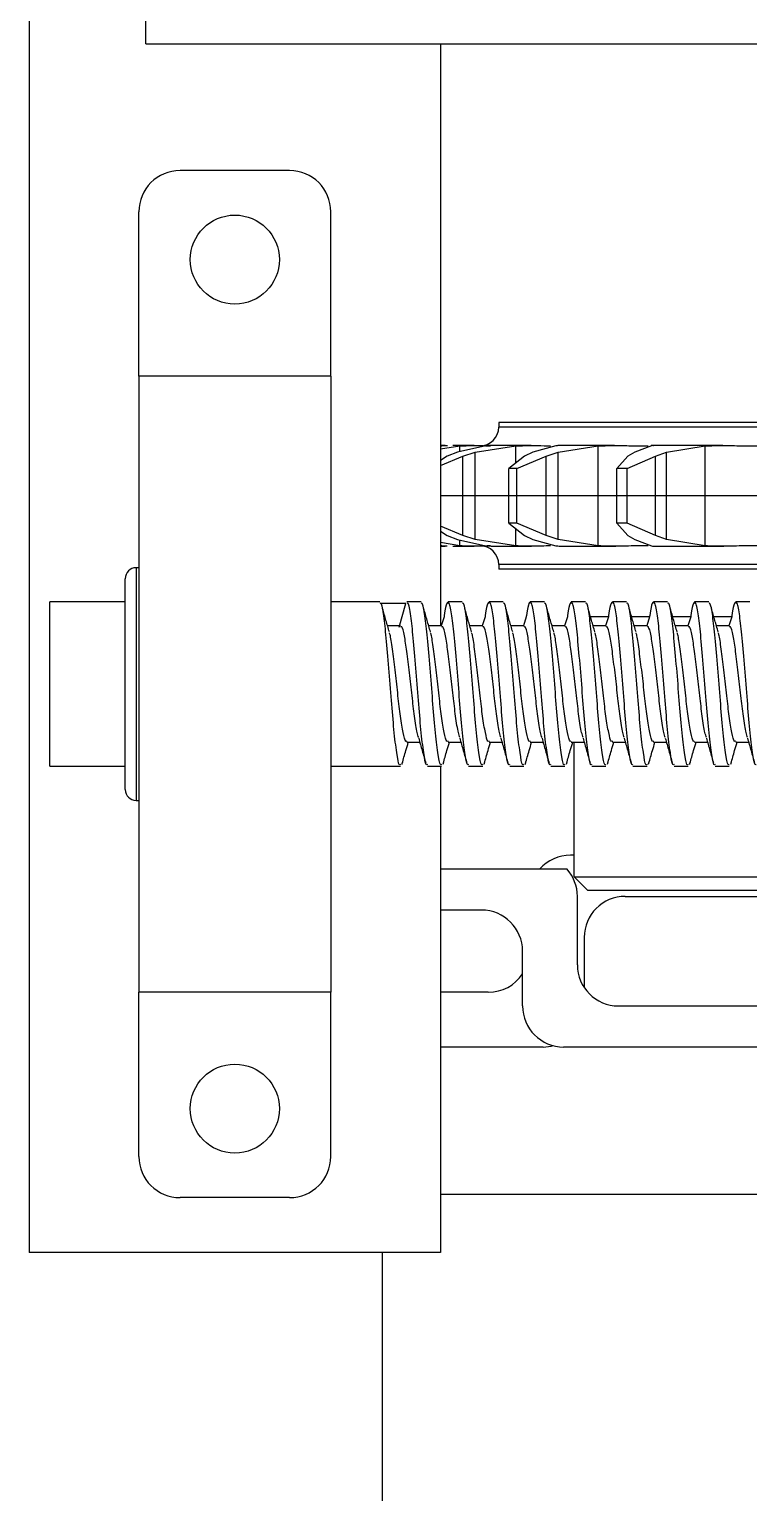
# Model space of a CAD drawing. Header units: millimetres. Extents: x -2889 to 8174, y 2447 to 8478.
# Drawn here: x 1605.82 to 1611.07, y 3374.66 to 3385.35 of the extents above; entities that cross this region are included whole.
import ezdxf

# ---------------------------------------------------------------- set-up
doc = ezdxf.new("R2010")
doc.units = ezdxf.units.MM

msp = doc.modelspace()

# ---------------------------------------------------------------- linework, layer by layer
at = {"color": 7, "linetype": 'Continuous', "lineweight": 25}
for p, q in [((1605.824, 3404.415), (1605.824, 3376.415)), ((1606.674, 3385.241), (1606.674, 3396.241)), ((1606.674, 3385.241), (1628.674, 3385.241)), ((1608.824, 3385.241), (1608.824, 3380.99)), ((1607.724, 3384.315), (1606.924, 3384.315)), ((1606.624, 3382.815), (1606.624, 3384.015)), ((1608.024, 3382.815), (1608.024, 3384.015)), ((1608.024, 3382.815), (1606.624, 3382.815)), ((1606.624, 3382.815), (1606.624, 3378.315)), ((1608.024, 3382.815), (1608.024, 3378.315)), ((1609.25, 3382.475), (1609.25, 3382.441)), ((1617.835, 3382.475), (1609.25, 3382.475)), ((1608.846, 3382.305), (1608.824, 3382.3)), ((1608.824, 3382.282), (1608.967, 3382.305)), ((1608.824, 3382.161), (1608.988, 3382.229)), ((1608.875, 3382.229), (1608.824, 3382.197)), ((1608.859, 3382.308), (1608.83, 3382.308)), ((1608.948, 3382.258), (1608.875, 3382.229)), ((1609.072, 3382.308), (1608.914, 3382.308)), ((1609.156, 3382.305), (1608.948, 3382.258)), ((1608.988, 3382.229), (1609.078, 3382.258)), ((1608.988, 3381.651), (1608.988, 3382.229)), ((1609.078, 3382.258), (1609.375, 3382.305)), ((1609.078, 3381.622), (1609.078, 3382.258)), ((1609.486, 3382.308), (1609.203, 3382.308)), ((1609.438, 3382.229), (1609.324, 3382.14)), ((1609.382, 3382.14), (1609.597, 3382.229)), ((1609.499, 3382.258), (1609.438, 3382.229)), ((1609.668, 3382.305), (1609.499, 3382.258)), ((1609.597, 3382.229), (1609.684, 3382.258)), ((1609.597, 3381.651), (1609.597, 3382.229)), ((1609.684, 3382.258), (1609.977, 3382.305)), ((1609.684, 3381.622), (1609.684, 3382.258)), ((1610.096, 3382.308), (1609.688, 3382.308)), ((1609.977, 3381.575), (1609.977, 3382.305)), ((1610.193, 3382.229), (1610.113, 3382.14)), ((1610.187, 3382.14), (1610.394, 3382.229)), ((1610.243, 3382.258), (1610.193, 3382.229)), ((1610.366, 3382.305), (1610.243, 3382.258)), ((1610.252, 3382.305), (1610.34, 3382.305)), ((1610.886, 3382.308), (1610.362, 3382.308)), ((1610.394, 3382.229), (1610.475, 3382.258)), ((1610.394, 3381.651), (1610.394, 3382.229)), ((1610.475, 3382.258), (1610.756, 3382.305)), ((1610.475, 3381.622), (1610.475, 3382.258)), ((1610.756, 3381.575), (1610.756, 3382.305)), ((1611.046, 3382.305), (1611.152, 3382.305)), ((1609.382, 3382.14), (1609.324, 3382.14)), ((1609.324, 3381.74), (1609.324, 3382.14)), ((1609.382, 3381.74), (1609.382, 3382.14)), ((1610.187, 3382.14), (1610.113, 3382.14)), ((1610.113, 3381.74), (1610.113, 3382.14)), ((1610.187, 3381.74), (1610.187, 3382.14)), ((1608.988, 3381.651), (1608.824, 3381.719)), ((1608.824, 3381.683), (1608.875, 3381.651)), ((1609.324, 3381.74), (1609.438, 3381.651)), ((1609.382, 3381.74), (1609.324, 3381.74)), ((1609.597, 3381.651), (1609.382, 3381.74)), ((1610.113, 3381.74), (1610.193, 3381.651)), ((1610.187, 3381.74), (1610.113, 3381.74)), ((1610.394, 3381.651), (1610.187, 3381.74)), ((1608.967, 3381.575), (1608.824, 3381.598)), ((1608.824, 3381.579), (1608.846, 3381.575)), ((1608.83, 3381.572), (1608.859, 3381.572)), ((1608.875, 3381.651), (1608.948, 3381.622)), ((1608.914, 3381.572), (1609.072, 3381.572)), ((1608.948, 3381.622), (1609.156, 3381.575)), ((1609.078, 3381.622), (1608.988, 3381.651)), ((1609.375, 3381.575), (1609.078, 3381.622)), ((1609.203, 3381.572), (1609.489, 3381.572)), ((1609.438, 3381.651), (1609.499, 3381.622)), ((1609.499, 3381.622), (1609.668, 3381.575)), ((1609.684, 3381.622), (1609.597, 3381.651)), ((1609.977, 3381.575), (1609.684, 3381.622)), ((1609.691, 3381.572), (1610.106, 3381.572)), ((1610.193, 3381.651), (1610.243, 3381.622)), ((1610.243, 3381.622), (1610.366, 3381.575)), ((1610.34, 3381.575), (1610.252, 3381.575)), ((1610.366, 3381.575), (1610.381, 3381.573)), ((1610.372, 3381.572), (1610.892, 3381.572)), ((1610.475, 3381.622), (1610.394, 3381.651)), ((1610.756, 3381.575), (1610.475, 3381.622)), ((1611.152, 3381.575), (1611.046, 3381.575)), ((1606.624, 3381.415), (1606.604, 3381.415)), ((1609.25, 3381.439), (1609.25, 3381.405)), ((1617.835, 3381.405), (1609.25, 3381.405)), ((1606.524, 3381.325), (1606.524, 3381.335)), ((1606.524, 3379.795), (1606.524, 3381.325)), ((1606.524, 3381.165), (1605.974, 3381.165)), ((1605.974, 3380.682), (1605.974, 3381.165)), ((1608.383, 3381.165), (1608.024, 3381.165)), ((1608.571, 3381.154), (1608.388, 3381.154)), ((1608.524, 3380.982), (1608.571, 3381.154)), ((1608.683, 3381.165), (1608.58, 3381.165)), ((1608.983, 3381.165), (1608.88, 3381.165)), ((1609.283, 3381.165), (1609.18, 3381.165)), ((1609.583, 3381.165), (1609.48, 3381.165)), ((1609.883, 3381.165), (1609.78, 3381.165)), ((1610.183, 3381.165), (1610.08, 3381.165)), ((1610.483, 3381.165), (1610.38, 3381.165)), ((1610.783, 3381.165), (1610.68, 3381.165)), ((1611.083, 3381.165), (1610.98, 3381.165)), ((1608.851, 3381.056), (1608.83, 3380.99)), ((1609.151, 3381.056), (1609.13, 3380.99)), ((1609.451, 3381.056), (1609.43, 3380.99)), ((1609.751, 3381.056), (1609.73, 3380.99)), ((1609.92, 3381.058), (1610.051, 3381.058)), ((1610.051, 3381.056), (1610.03, 3380.99)), ((1610.22, 3381.058), (1610.351, 3381.058)), ((1610.351, 3381.056), (1610.33, 3380.99)), ((1610.52, 3381.058), (1610.651, 3381.058)), ((1610.651, 3381.056), (1610.63, 3380.99)), ((1610.82, 3381.058), (1610.951, 3381.058)), ((1610.951, 3381.056), (1610.93, 3380.99)), ((1608.533, 3380.99), (1608.439, 3380.99)), ((1608.833, 3380.99), (1608.739, 3380.99)), ((1609.133, 3380.99), (1609.039, 3380.99)), ((1609.433, 3380.99), (1609.339, 3380.99)), ((1609.733, 3380.99), (1609.639, 3380.99)), ((1610.033, 3380.99), (1609.939, 3380.99)), ((1610.333, 3380.99), (1610.239, 3380.99)), ((1610.633, 3380.99), (1610.539, 3380.99)), ((1610.933, 3380.99), (1610.839, 3380.99)), ((1605.974, 3379.965), (1605.974, 3380.682)), ((1608.58, 3380.14), (1608.674, 3380.14)), ((1608.88, 3380.14), (1608.974, 3380.14)), ((1609.18, 3380.14), (1609.274, 3380.14)), ((1609.48, 3380.14), (1609.574, 3380.14)), ((1609.78, 3380.14), (1609.874, 3380.14)), ((1609.8, 3379.158), (1609.8, 3380.14)), ((1610.08, 3380.14), (1610.174, 3380.14)), ((1610.38, 3380.14), (1610.474, 3380.14)), ((1610.68, 3380.14), (1610.774, 3380.14)), ((1610.98, 3380.14), (1611.074, 3380.14)), ((1605.974, 3379.965), (1606.524, 3379.965)), ((1608.024, 3379.965), (1608.533, 3379.965)), ((1608.546, 3379.994), (1608.542, 3379.977)), ((1608.73, 3379.965), (1608.833, 3379.965)), ((1608.824, 3379.965), (1608.824, 3376.415)), ((1608.846, 3379.994), (1608.842, 3379.977)), ((1609.03, 3379.965), (1609.133, 3379.965)), ((1609.146, 3379.994), (1609.142, 3379.977)), ((1609.33, 3379.965), (1609.433, 3379.965)), ((1609.446, 3379.994), (1609.442, 3379.977)), ((1609.63, 3379.965), (1609.733, 3379.965)), ((1609.746, 3379.994), (1609.742, 3379.977)), ((1609.93, 3379.965), (1610.033, 3379.965)), ((1610.046, 3379.994), (1610.042, 3379.977)), ((1610.23, 3379.965), (1610.333, 3379.965)), ((1610.346, 3379.994), (1610.342, 3379.977)), ((1610.53, 3379.965), (1610.633, 3379.965)), ((1610.646, 3379.994), (1610.642, 3379.977)), ((1610.83, 3379.965), (1610.933, 3379.965)), ((1610.946, 3379.994), (1610.942, 3379.977)), ((1606.604, 3379.715), (1606.624, 3379.715)), ((1609.8, 3379.315), (1609.774, 3379.315)), ((1608.824, 3379.215), (1609.747, 3379.215)), ((1609.8, 3379.158), (1612.126, 3379.158)), ((1609.9, 3379.058), (1609.8, 3379.158)), ((1609.824, 3378.515), (1609.824, 3379.015)), ((1612.35, 3379.058), (1609.9, 3379.058)), ((1610.174, 3379.015), (1614.55, 3379.015)), ((1609.124, 3378.915), (1608.824, 3378.915)), ((1609.874, 3378.715), (1609.874, 3378.35)), ((1609.424, 3378.215), (1609.424, 3378.615)), ((1608.024, 3378.315), (1606.624, 3378.315)), ((1606.624, 3377.115), (1606.624, 3378.315)), ((1608.024, 3377.115), (1608.024, 3378.315)), ((1609.174, 3378.315), (1608.824, 3378.315)), ((1610.124, 3378.215), (1617.835, 3378.215)), ((1609.574, 3377.915), (1608.824, 3377.915)), ((1617.835, 3377.915), (1609.724, 3377.915)), ((1607.724, 3376.815), (1606.924, 3376.815)), ((1611.5, 3376.838), (1608.824, 3376.838)), ((1608.824, 3376.415), (1605.824, 3376.415)), ((1608.4, 3376.415), (1608.4, 3371.638))]:
    msp.add_line(p, q, dxfattribs=at)
at = {"color": 8, "linetype": 'Continuous', "lineweight": 25}
for p, q in [((1617.835, 3382.441), (1609.25, 3382.441)), ((1608.967, 3382.262), (1608.967, 3382.305)), ((1609.375, 3382.18), (1609.375, 3382.305)), ((1609.375, 3381.575), (1609.375, 3381.7)), ((1608.967, 3381.575), (1608.967, 3381.618)), ((1606.604, 3381.415), (1606.604, 3379.715)), ((1617.835, 3381.439), (1609.25, 3381.439))]:
    msp.add_line(p, q, dxfattribs=at)
msp.add_line((1658.768, 3381.94), (1608.824, 3381.94))
at = {"color": 7, "linetype": 'Continuous', "lineweight": 25, "flags": 128}
msp.add_lwpolyline([(1609.574, 3377.915), (1609.632, 3377.921), (1609.649, 3377.925)], dxfattribs=at)
at = {"color": 7, "linetype": 'Continuous', "lineweight": 25}
for centre in [(1607.324, 3383.665), (1607.324, 3377.465)]:
    msp.add_circle(centre, 0.325, dxfattribs=at)
for centre, radius, start, end in [((1606.924, 3384.015), 0.3, 90, 180), ((1607.724, 3384.015), 0.3, 0, 90), ((1609.114, 3382.441), 0.136, 270, 0), ((1609.114, 3381.439), 0.136, 0, 90), ((1606.604, 3381.335), 0.08, 90, 180), ((1606.604, 3379.795), 0.08, 180, 270), ((1609.774, 3379.015), 0.3, 90, 138.1897), ((1609.524, 3379.015), 0.3, 0, 41.8103), ((1610.174, 3378.715), 0.3, 90, 180), ((1609.124, 3378.615), 0.3, 0, 90), ((1610.124, 3378.515), 0.3, 180, 270), ((1609.174, 3378.615), 0.3, 270, 326.4427), ((1609.724, 3378.215), 0.3, 180, 270), ((1606.924, 3377.115), 0.3, 180, 270), ((1607.724, 3377.115), 0.3, 270, 0)]:
    msp.add_arc(centre, radius, start, end, dxfattribs=at)
for points, knots in [([(1608.824, 3382.306), (1608.842, 3382.307), (1608.863, 3382.308), (1608.875, 3382.307), (1608.876, 3382.307)], [0, 0, 0, 0, 0.8667592, 1, 1, 1, 1]), ([(1608.967, 3382.305), (1609.008, 3382.306), (1609.089, 3382.309), (1609.157, 3382.306), (1609.184, 3382.305), (1609.189, 3382.305)], [0, 0, 0, 0, 0.445392, 0.890608, 1, 1, 1, 1]), ([(1609.211, 3382.307), (1609.207, 3382.307), (1609.196, 3382.308), (1609.17, 3382.306), (1609.156, 3382.305)], [0, 0, 0, 0, 0.45577, 1, 1, 1, 1]), ([(1609.375, 3382.305), (1609.418, 3382.306), (1609.505, 3382.309), (1609.585, 3382.306), (1609.62, 3382.305), (1609.627, 3382.305)], [0, 0, 0, 0, 0.445397, 0.890613, 1, 1, 1, 1]), ([(1609.702, 3382.307), (1609.701, 3382.307), (1609.699, 3382.308), (1609.678, 3382.306), (1609.668, 3382.305)], [0, 0, 0, 0, 0.502409, 1, 1, 1, 1]), ([(1609.977, 3382.305), (1610.022, 3382.306), (1610.112, 3382.309), (1610.202, 3382.306), (1610.244, 3382.305), (1610.252, 3382.305)], [0, 0, 0, 0, 0.445399, 0.890616, 1, 1, 1, 1]), ([(1610.375, 3382.307), (1610.378, 3382.307), (1610.385, 3382.308), (1610.372, 3382.306), (1610.366, 3382.305)], [0, 0, 0, 0, 0.504231, 1, 1, 1, 1]), ([(1610.756, 3382.305), (1610.801, 3382.306), (1610.891, 3382.309), (1610.989, 3382.306), (1611.037, 3382.305), (1611.046, 3382.305)], [0, 0, 0, 0, 0.445399, 0.890616, 1, 1, 1, 1]), ([(1608.875, 3381.573), (1608.862, 3381.573), (1608.847, 3381.572), (1608.825, 3381.573), (1608.824, 3381.573)], [0, 0, 0, 0, 0.938159, 1, 1, 1, 1]), ([(1609.189, 3381.575), (1609.173, 3381.574), (1609.134, 3381.573), (1609.054, 3381.571), (1608.99, 3381.574), (1608.967, 3381.575)], [0, 0, 0, 0, 0.306832, 0.755845, 1, 1, 1, 1]), ([(1609.156, 3381.575), (1609.183, 3381.574), (1609.211, 3381.572), (1609.217, 3381.573), (1609.217, 3381.573)], [0, 0, 0, 0, 0.969637, 1, 1, 1, 1]), ([(1609.627, 3381.575), (1609.607, 3381.574), (1609.556, 3381.573), (1609.466, 3381.571), (1609.398, 3381.574), (1609.375, 3381.575)], [0, 0, 0, 0, 0.306845, 0.755857, 1, 1, 1, 1]), ([(1609.668, 3381.575), (1609.688, 3381.574), (1609.709, 3381.572), (1609.706, 3381.573), (1609.706, 3381.573)], [0, 0, 0, 0, 0.9355731, 1, 1, 1, 1]), ([(1610.252, 3381.575), (1610.228, 3381.574), (1610.169, 3381.573), (1610.071, 3381.571), (1610.002, 3381.574), (1609.977, 3381.575)], [0, 0, 0, 0, 0.306852, 0.7558647, 1, 1, 1, 1]), ([(1611.046, 3381.575), (1611.019, 3381.574), (1610.952, 3381.573), (1610.85, 3381.571), (1610.781, 3381.574), (1610.756, 3381.575)], [0, 0, 0, 0, 0.306856, 0.755869, 1, 1, 1, 1]), ([(1608.533, 3379.977), (1608.53, 3379.975), (1608.521, 3379.968), (1608.506, 3380.056), (1608.485, 3380.222), (1608.468, 3380.445), (1608.449, 3380.685), (1608.429, 3380.908), (1608.412, 3381.074), (1608.395, 3381.163), (1608.386, 3381.156), (1608.383, 3381.154)], [0, 0, 0, 0, 0.062337, 0.186422, 0.31379, 0.436082, 0.562337, 0.688592, 0.810884, 0.938252, 1, 1, 1, 1]), ([(1608.73, 3379.977), (1608.727, 3379.975), (1608.718, 3379.968), (1608.703, 3380.056), (1608.682, 3380.222), (1608.665, 3380.445), (1608.646, 3380.685), (1608.626, 3380.908), (1608.609, 3381.074), (1608.592, 3381.163), (1608.583, 3381.156), (1608.58, 3381.154)], [0, 0, 0, 0, 0.062337, 0.186422, 0.31379, 0.436082, 0.562337, 0.688592, 0.810884, 0.938252, 1, 1, 1, 1]), ([(1608.833, 3379.977), (1608.83, 3379.975), (1608.821, 3379.968), (1608.806, 3380.056), (1608.785, 3380.222), (1608.768, 3380.445), (1608.749, 3380.685), (1608.729, 3380.908), (1608.712, 3381.074), (1608.695, 3381.163), (1608.686, 3381.156), (1608.683, 3381.154)], [0, 0, 0, 0, 0.062337, 0.186422, 0.31379, 0.436082, 0.562337, 0.688592, 0.810884, 0.938252, 1, 1, 1, 1]), ([(1609.03, 3379.977), (1609.027, 3379.975), (1609.018, 3379.968), (1609.003, 3380.056), (1608.982, 3380.222), (1608.965, 3380.445), (1608.946, 3380.685), (1608.926, 3380.907), (1608.909, 3381.077), (1608.889, 3381.171), (1608.871, 3381.164), (1608.858, 3381.117), (1608.851, 3381.057), (1608.851, 3381.053)], [0, 0, 0, 0, 0.052131, 0.155898, 0.262412, 0.364681, 0.470264, 0.575846, 0.678115, 0.784629, 0.888397, 0.992165, 1, 1, 1, 1]), ([(1609.133, 3379.977), (1609.13, 3379.975), (1609.121, 3379.968), (1609.106, 3380.056), (1609.085, 3380.222), (1609.068, 3380.445), (1609.049, 3380.685), (1609.029, 3380.908), (1609.012, 3381.074), (1608.995, 3381.163), (1608.986, 3381.156), (1608.983, 3381.154)], [0, 0, 0, 0, 0.062337, 0.186422, 0.31379, 0.436082, 0.562337, 0.688592, 0.810884, 0.938252, 1, 1, 1, 1]), ([(1609.33, 3379.977), (1609.327, 3379.975), (1609.318, 3379.968), (1609.303, 3380.056), (1609.282, 3380.222), (1609.265, 3380.445), (1609.246, 3380.685), (1609.226, 3380.907), (1609.209, 3381.077), (1609.189, 3381.171), (1609.171, 3381.164), (1609.158, 3381.117), (1609.151, 3381.057), (1609.151, 3381.053)], [0, 0, 0, 0, 0.052131, 0.155898, 0.262412, 0.364681, 0.470264, 0.575846, 0.678115, 0.784629, 0.888397, 0.992165, 1, 1, 1, 1]), ([(1609.433, 3379.977), (1609.43, 3379.975), (1609.421, 3379.968), (1609.406, 3380.056), (1609.385, 3380.222), (1609.368, 3380.445), (1609.349, 3380.685), (1609.329, 3380.908), (1609.312, 3381.074), (1609.295, 3381.163), (1609.286, 3381.156), (1609.283, 3381.154)], [0, 0, 0, 0, 0.062337, 0.186422, 0.31379, 0.436082, 0.562337, 0.688592, 0.810884, 0.938252, 1, 1, 1, 1]), ([(1609.63, 3379.977), (1609.627, 3379.975), (1609.618, 3379.968), (1609.603, 3380.056), (1609.582, 3380.222), (1609.565, 3380.445), (1609.546, 3380.685), (1609.526, 3380.907), (1609.509, 3381.077), (1609.489, 3381.171), (1609.471, 3381.164), (1609.458, 3381.117), (1609.451, 3381.057), (1609.451, 3381.053)], [0, 0, 0, 0, 0.052131, 0.155898, 0.262412, 0.364681, 0.470264, 0.575846, 0.678115, 0.784629, 0.888397, 0.992165, 1, 1, 1, 1]), ([(1609.733, 3379.977), (1609.73, 3379.975), (1609.721, 3379.968), (1609.706, 3380.056), (1609.685, 3380.222), (1609.668, 3380.445), (1609.649, 3380.685), (1609.629, 3380.908), (1609.612, 3381.074), (1609.595, 3381.163), (1609.586, 3381.156), (1609.583, 3381.154)], [0, 0, 0, 0, 0.062337, 0.186422, 0.31379, 0.436082, 0.562337, 0.688592, 0.810884, 0.938252, 1, 1, 1, 1]), ([(1609.93, 3379.977), (1609.927, 3379.975), (1609.918, 3379.968), (1609.903, 3380.056), (1609.882, 3380.222), (1609.865, 3380.445), (1609.846, 3380.685), (1609.826, 3380.907), (1609.809, 3381.077), (1609.789, 3381.171), (1609.771, 3381.164), (1609.758, 3381.117), (1609.751, 3381.057), (1609.751, 3381.053)], [0, 0, 0, 0, 0.052131, 0.155898, 0.262412, 0.364681, 0.470264, 0.575846, 0.678115, 0.784629, 0.888397, 0.992165, 1, 1, 1, 1]), ([(1610.033, 3379.977), (1610.03, 3379.975), (1610.021, 3379.968), (1610.006, 3380.056), (1609.985, 3380.222), (1609.968, 3380.445), (1609.949, 3380.685), (1609.929, 3380.908), (1609.912, 3381.074), (1609.895, 3381.163), (1609.886, 3381.156), (1609.883, 3381.154)], [0, 0, 0, 0, 0.062337, 0.186422, 0.31379, 0.436082, 0.562337, 0.688592, 0.810884, 0.938252, 1, 1, 1, 1]), ([(1610.23, 3379.977), (1610.227, 3379.975), (1610.218, 3379.968), (1610.203, 3380.056), (1610.182, 3380.222), (1610.165, 3380.445), (1610.146, 3380.685), (1610.126, 3380.907), (1610.109, 3381.077), (1610.089, 3381.171), (1610.071, 3381.164), (1610.058, 3381.117), (1610.051, 3381.057), (1610.051, 3381.053)], [0, 0, 0, 0, 0.052131, 0.155898, 0.262412, 0.364681, 0.470264, 0.575846, 0.678115, 0.784629, 0.888397, 0.992165, 1, 1, 1, 1]), ([(1610.333, 3379.977), (1610.33, 3379.975), (1610.321, 3379.968), (1610.306, 3380.056), (1610.285, 3380.222), (1610.268, 3380.445), (1610.249, 3380.685), (1610.229, 3380.908), (1610.212, 3381.074), (1610.195, 3381.163), (1610.186, 3381.156), (1610.183, 3381.154)], [0, 0, 0, 0, 0.062337, 0.186422, 0.31379, 0.436082, 0.562337, 0.688592, 0.810884, 0.938252, 1, 1, 1, 1]), ([(1610.53, 3379.977), (1610.527, 3379.975), (1610.518, 3379.968), (1610.503, 3380.056), (1610.482, 3380.222), (1610.465, 3380.445), (1610.446, 3380.685), (1610.426, 3380.907), (1610.409, 3381.077), (1610.389, 3381.171), (1610.371, 3381.164), (1610.358, 3381.117), (1610.351, 3381.057), (1610.351, 3381.053)], [0, 0, 0, 0, 0.052131, 0.155898, 0.262412, 0.364681, 0.470264, 0.575846, 0.678115, 0.784629, 0.888397, 0.992165, 1, 1, 1, 1]), ([(1610.633, 3379.977), (1610.63, 3379.975), (1610.621, 3379.968), (1610.606, 3380.056), (1610.585, 3380.222), (1610.568, 3380.445), (1610.549, 3380.685), (1610.529, 3380.908), (1610.512, 3381.074), (1610.495, 3381.163), (1610.486, 3381.156), (1610.483, 3381.154)], [0, 0, 0, 0, 0.062337, 0.186422, 0.31379, 0.436082, 0.562337, 0.688592, 0.810884, 0.938252, 1, 1, 1, 1]), ([(1610.83, 3379.977), (1610.827, 3379.975), (1610.818, 3379.968), (1610.803, 3380.056), (1610.782, 3380.222), (1610.765, 3380.445), (1610.746, 3380.685), (1610.726, 3380.907), (1610.709, 3381.077), (1610.689, 3381.171), (1610.671, 3381.164), (1610.658, 3381.117), (1610.651, 3381.057), (1610.651, 3381.053)], [0, 0, 0, 0, 0.052131, 0.155898, 0.262412, 0.364681, 0.470264, 0.575846, 0.678115, 0.784629, 0.888397, 0.992165, 1, 1, 1, 1]), ([(1610.933, 3379.977), (1610.93, 3379.975), (1610.921, 3379.968), (1610.906, 3380.056), (1610.885, 3380.222), (1610.868, 3380.445), (1610.849, 3380.685), (1610.829, 3380.908), (1610.812, 3381.074), (1610.795, 3381.163), (1610.786, 3381.156), (1610.783, 3381.154)], [0, 0, 0, 0, 0.062337, 0.186422, 0.31379, 0.436082, 0.562337, 0.688592, 0.810884, 0.938252, 1, 1, 1, 1]), ([(1611.13, 3379.977), (1611.127, 3379.975), (1611.118, 3379.968), (1611.103, 3380.056), (1611.082, 3380.222), (1611.065, 3380.445), (1611.046, 3380.685), (1611.026, 3380.907), (1611.009, 3381.077), (1610.989, 3381.171), (1610.971, 3381.164), (1610.958, 3381.117), (1610.951, 3381.057), (1610.951, 3381.053)], [0, 0, 0, 0, 0.052131, 0.155898, 0.262412, 0.364681, 0.470264, 0.575846, 0.678115, 0.784629, 0.888397, 0.992165, 1, 1, 1, 1]), ([(1608.452, 3380.946), (1608.444, 3380.974), (1608.427, 3381.03), (1608.411, 3381.088), (1608.403, 3381.117)], [0, 0, 0, 0, 0.4988111, 1, 1, 1, 1]), ([(1608.752, 3380.946), (1608.744, 3380.974), (1608.727, 3381.03), (1608.711, 3381.088), (1608.703, 3381.117)], [0, 0, 0, 0, 0.4988111, 1, 1, 1, 1]), ([(1609.052, 3380.946), (1609.044, 3380.974), (1609.027, 3381.03), (1609.011, 3381.088), (1609.003, 3381.117)], [0, 0, 0, 0, 0.498811, 1, 1, 1, 1]), ([(1609.352, 3380.946), (1609.344, 3380.974), (1609.327, 3381.03), (1609.311, 3381.088), (1609.303, 3381.117)], [0, 0, 0, 0, 0.4988111, 1, 1, 1, 1]), ([(1609.652, 3380.946), (1609.644, 3380.974), (1609.627, 3381.03), (1609.611, 3381.088), (1609.603, 3381.117)], [0, 0, 0, 0, 0.498811, 1, 1, 1, 1]), ([(1609.952, 3380.946), (1609.944, 3380.974), (1609.927, 3381.03), (1609.911, 3381.088), (1609.903, 3381.117)], [0, 0, 0, 0, 0.498811, 1, 1, 1, 1]), ([(1610.252, 3380.946), (1610.244, 3380.974), (1610.227, 3381.03), (1610.211, 3381.088), (1610.203, 3381.117)], [0, 0, 0, 0, 0.498811, 1, 1, 1, 1]), ([(1610.552, 3380.946), (1610.544, 3380.974), (1610.527, 3381.03), (1610.511, 3381.088), (1610.503, 3381.117)], [0, 0, 0, 0, 0.498811, 1, 1, 1, 1]), ([(1610.852, 3380.946), (1610.844, 3380.974), (1610.827, 3381.03), (1610.811, 3381.088), (1610.803, 3381.117)], [0, 0, 0, 0, 0.498811, 1, 1, 1, 1]), ([(1608.58, 3380.149), (1608.577, 3380.147), (1608.568, 3380.142), (1608.553, 3380.205), (1608.532, 3380.322), (1608.515, 3380.48), (1608.496, 3380.651), (1608.476, 3380.805), (1608.463, 3380.908), (1608.455, 3380.933), (1608.452, 3380.939)], [0, 0, 0, 0, 0.073065, 0.218505, 0.367843, 0.511156, 0.659172, 0.807188, 0.9505, 1, 1, 1, 1]), ([(1608.666, 3380.176), (1608.662, 3380.186), (1608.653, 3380.215), (1608.635, 3380.325), (1608.618, 3380.48), (1608.599, 3380.65), (1608.579, 3380.808), (1608.562, 3380.926), (1608.545, 3380.989), (1608.536, 3380.984), (1608.533, 3380.982)], [0, 0, 0, 0, 0.078325, 0.222647, 0.361146, 0.504191, 0.647235, 0.785734, 0.930057, 1, 1, 1, 1]), ([(1608.88, 3380.149), (1608.877, 3380.147), (1608.868, 3380.142), (1608.853, 3380.205), (1608.832, 3380.322), (1608.815, 3380.48), (1608.796, 3380.651), (1608.776, 3380.805), (1608.763, 3380.908), (1608.755, 3380.933), (1608.752, 3380.939)], [0, 0, 0, 0, 0.073065, 0.218505, 0.367843, 0.511156, 0.659172, 0.807188, 0.9505, 1, 1, 1, 1]), ([(1608.966, 3380.176), (1608.962, 3380.186), (1608.953, 3380.215), (1608.935, 3380.325), (1608.918, 3380.48), (1608.899, 3380.65), (1608.879, 3380.808), (1608.862, 3380.926), (1608.845, 3380.989), (1608.836, 3380.984), (1608.833, 3380.982)], [0, 0, 0, 0, 0.0783246, 0.2226472, 0.3611464, 0.5041906, 0.6472348, 0.7857341, 0.9300567, 1, 1, 1, 1]), ([(1609.18, 3380.149), (1609.177, 3380.147), (1609.168, 3380.142), (1609.153, 3380.205), (1609.132, 3380.322), (1609.115, 3380.48), (1609.096, 3380.651), (1609.076, 3380.805), (1609.063, 3380.908), (1609.055, 3380.933), (1609.052, 3380.939)], [0, 0, 0, 0, 0.073065, 0.218505, 0.367843, 0.511156, 0.659172, 0.807188, 0.9505, 1, 1, 1, 1]), ([(1609.266, 3380.176), (1609.262, 3380.186), (1609.253, 3380.215), (1609.235, 3380.325), (1609.218, 3380.48), (1609.199, 3380.65), (1609.179, 3380.808), (1609.162, 3380.926), (1609.145, 3380.989), (1609.136, 3380.984), (1609.133, 3380.982)], [0, 0, 0, 0, 0.078325, 0.222647, 0.361146, 0.504191, 0.647235, 0.785734, 0.930057, 1, 1, 1, 1]), ([(1609.48, 3380.149), (1609.477, 3380.147), (1609.468, 3380.142), (1609.453, 3380.205), (1609.432, 3380.322), (1609.415, 3380.48), (1609.396, 3380.651), (1609.376, 3380.805), (1609.363, 3380.908), (1609.355, 3380.933), (1609.352, 3380.939)], [0, 0, 0, 0, 0.073065, 0.218505, 0.367843, 0.511156, 0.659172, 0.807188, 0.9505, 1, 1, 1, 1]), ([(1609.566, 3380.176), (1609.562, 3380.186), (1609.553, 3380.215), (1609.535, 3380.325), (1609.518, 3380.48), (1609.499, 3380.65), (1609.479, 3380.808), (1609.462, 3380.926), (1609.445, 3380.989), (1609.436, 3380.984), (1609.433, 3380.982)], [0, 0, 0, 0, 0.078325, 0.222647, 0.361146, 0.504191, 0.647235, 0.785734, 0.930057, 1, 1, 1, 1]), ([(1609.78, 3380.149), (1609.777, 3380.147), (1609.768, 3380.142), (1609.753, 3380.205), (1609.732, 3380.322), (1609.715, 3380.48), (1609.696, 3380.651), (1609.676, 3380.805), (1609.663, 3380.908), (1609.655, 3380.933), (1609.652, 3380.939)], [0, 0, 0, 0, 0.073065, 0.218505, 0.367843, 0.511156, 0.659172, 0.807188, 0.9505, 1, 1, 1, 1]), ([(1609.866, 3380.176), (1609.862, 3380.186), (1609.853, 3380.215), (1609.835, 3380.325), (1609.818, 3380.48), (1609.799, 3380.65), (1609.779, 3380.808), (1609.762, 3380.926), (1609.745, 3380.989), (1609.736, 3380.984), (1609.733, 3380.982)], [0, 0, 0, 0, 0.078325, 0.222647, 0.361146, 0.504191, 0.647235, 0.785734, 0.930057, 1, 1, 1, 1]), ([(1610.08, 3380.149), (1610.077, 3380.147), (1610.068, 3380.142), (1610.053, 3380.205), (1610.032, 3380.322), (1610.015, 3380.48), (1609.996, 3380.651), (1609.976, 3380.805), (1609.963, 3380.908), (1609.955, 3380.933), (1609.952, 3380.939)], [0, 0, 0, 0, 0.073065, 0.218505, 0.367843, 0.511156, 0.659172, 0.807188, 0.9505, 1, 1, 1, 1]), ([(1610.166, 3380.176), (1610.162, 3380.186), (1610.153, 3380.215), (1610.135, 3380.325), (1610.118, 3380.48), (1610.099, 3380.65), (1610.079, 3380.808), (1610.062, 3380.926), (1610.045, 3380.989), (1610.036, 3380.984), (1610.033, 3380.982)], [0, 0, 0, 0, 0.0783246, 0.2226472, 0.3611464, 0.5041906, 0.6472348, 0.7857341, 0.9300567, 1, 1, 1, 1]), ([(1610.38, 3380.149), (1610.377, 3380.147), (1610.368, 3380.142), (1610.353, 3380.205), (1610.332, 3380.322), (1610.315, 3380.48), (1610.296, 3380.651), (1610.276, 3380.805), (1610.263, 3380.908), (1610.255, 3380.933), (1610.252, 3380.939)], [0, 0, 0, 0, 0.073065, 0.218505, 0.367843, 0.511156, 0.659172, 0.807188, 0.9505, 1, 1, 1, 1]), ([(1610.466, 3380.176), (1610.462, 3380.186), (1610.453, 3380.215), (1610.435, 3380.325), (1610.418, 3380.48), (1610.399, 3380.65), (1610.379, 3380.808), (1610.362, 3380.926), (1610.345, 3380.989), (1610.336, 3380.984), (1610.333, 3380.982)], [0, 0, 0, 0, 0.078325, 0.222647, 0.361146, 0.504191, 0.647235, 0.785734, 0.930057, 1, 1, 1, 1]), ([(1610.68, 3380.149), (1610.677, 3380.147), (1610.668, 3380.142), (1610.653, 3380.205), (1610.632, 3380.322), (1610.615, 3380.48), (1610.596, 3380.651), (1610.576, 3380.805), (1610.563, 3380.908), (1610.555, 3380.933), (1610.552, 3380.939)], [0, 0, 0, 0, 0.073065, 0.218505, 0.367843, 0.511156, 0.659172, 0.807188, 0.9505, 1, 1, 1, 1]), ([(1610.766, 3380.176), (1610.762, 3380.186), (1610.753, 3380.215), (1610.735, 3380.325), (1610.718, 3380.48), (1610.699, 3380.65), (1610.679, 3380.808), (1610.662, 3380.926), (1610.645, 3380.989), (1610.636, 3380.984), (1610.633, 3380.982)], [0, 0, 0, 0, 0.078325, 0.222647, 0.361146, 0.504191, 0.647235, 0.785734, 0.930057, 1, 1, 1, 1]), ([(1610.98, 3380.149), (1610.977, 3380.147), (1610.968, 3380.142), (1610.953, 3380.205), (1610.932, 3380.322), (1610.915, 3380.48), (1610.896, 3380.651), (1610.876, 3380.805), (1610.863, 3380.908), (1610.855, 3380.933), (1610.852, 3380.939)], [0, 0, 0, 0, 0.073065, 0.218505, 0.367843, 0.511156, 0.659172, 0.807188, 0.9505, 1, 1, 1, 1]), ([(1611.066, 3380.176), (1611.062, 3380.186), (1611.053, 3380.215), (1611.035, 3380.325), (1611.018, 3380.48), (1610.999, 3380.65), (1610.979, 3380.808), (1610.962, 3380.926), (1610.945, 3380.989), (1610.936, 3380.984), (1610.933, 3380.982)], [0, 0, 0, 0, 0.078325, 0.222647, 0.361146, 0.504191, 0.647235, 0.785734, 0.930057, 1, 1, 1, 1]), ([(1608.546, 3379.986), (1608.554, 3380.017), (1608.569, 3380.069), (1608.584, 3380.12), (1608.59, 3380.14)], [0, 0, 0, 0, 0.600237, 1, 1, 1, 1]), ([(1608.666, 3380.17), (1608.674, 3380.14), (1608.692, 3380.079), (1608.709, 3380.018), (1608.718, 3379.987)], [0, 0, 0, 0, 0.496763, 1, 1, 1, 1]), ([(1608.846, 3379.986), (1608.854, 3380.017), (1608.869, 3380.069), (1608.884, 3380.12), (1608.89, 3380.14)], [0, 0, 0, 0, 0.600237, 1, 1, 1, 1]), ([(1608.966, 3380.17), (1608.974, 3380.14), (1608.992, 3380.079), (1609.009, 3380.018), (1609.018, 3379.987)], [0, 0, 0, 0, 0.4967634, 1, 1, 1, 1]), ([(1609.146, 3379.986), (1609.154, 3380.017), (1609.169, 3380.069), (1609.184, 3380.12), (1609.19, 3380.14)], [0, 0, 0, 0, 0.600237, 1, 1, 1, 1]), ([(1609.266, 3380.17), (1609.274, 3380.14), (1609.292, 3380.079), (1609.309, 3380.018), (1609.318, 3379.987)], [0, 0, 0, 0, 0.496763, 1, 1, 1, 1]), ([(1609.446, 3379.986), (1609.454, 3380.017), (1609.469, 3380.069), (1609.484, 3380.12), (1609.49, 3380.14)], [0, 0, 0, 0, 0.600237, 1, 1, 1, 1]), ([(1609.566, 3380.17), (1609.574, 3380.14), (1609.592, 3380.079), (1609.609, 3380.018), (1609.618, 3379.987)], [0, 0, 0, 0, 0.4967634, 1, 1, 1, 1]), ([(1609.746, 3379.986), (1609.754, 3380.017), (1609.769, 3380.069), (1609.784, 3380.12), (1609.79, 3380.14)], [0, 0, 0, 0, 0.600237, 1, 1, 1, 1]), ([(1609.866, 3380.17), (1609.874, 3380.14), (1609.892, 3380.079), (1609.909, 3380.018), (1609.918, 3379.987)], [0, 0, 0, 0, 0.496763, 1, 1, 1, 1]), ([(1610.046, 3379.986), (1610.054, 3380.017), (1610.069, 3380.069), (1610.084, 3380.12), (1610.09, 3380.14)], [0, 0, 0, 0, 0.600237, 1, 1, 1, 1]), ([(1610.166, 3380.17), (1610.174, 3380.14), (1610.192, 3380.079), (1610.209, 3380.018), (1610.218, 3379.987)], [0, 0, 0, 0, 0.496763, 1, 1, 1, 1]), ([(1610.346, 3379.986), (1610.354, 3380.017), (1610.369, 3380.069), (1610.384, 3380.12), (1610.39, 3380.14)], [0, 0, 0, 0, 0.600237, 1, 1, 1, 1]), ([(1610.466, 3380.17), (1610.474, 3380.14), (1610.492, 3380.079), (1610.509, 3380.018), (1610.518, 3379.987)], [0, 0, 0, 0, 0.496763, 1, 1, 1, 1]), ([(1610.646, 3379.986), (1610.654, 3380.017), (1610.669, 3380.069), (1610.684, 3380.12), (1610.69, 3380.14)], [0, 0, 0, 0, 0.600237, 1, 1, 1, 1]), ([(1610.766, 3380.17), (1610.774, 3380.14), (1610.792, 3380.079), (1610.809, 3380.018), (1610.818, 3379.987)], [0, 0, 0, 0, 0.496763, 1, 1, 1, 1]), ([(1610.946, 3379.986), (1610.954, 3380.017), (1610.969, 3380.069), (1610.984, 3380.12), (1610.99, 3380.14)], [0, 0, 0, 0, 0.600237, 1, 1, 1, 1]), ([(1611.066, 3380.17), (1611.074, 3380.14), (1611.092, 3380.079), (1611.109, 3380.018), (1611.118, 3379.987)], [0, 0, 0, 0, 0.496763, 1, 1, 1, 1])]:
    msp.add_open_spline(points, degree=3, knots=knots, dxfattribs=at)

doc.saveas('drawing.dxf')
